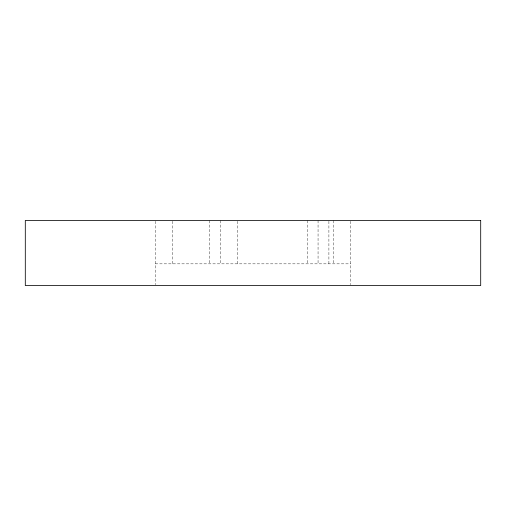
<?xml version="1.0" encoding="UTF-8"?>
<svg xmlns="http://www.w3.org/2000/svg" width="506" height="506" viewBox="0 0 506 506"><rect width="100%" height="100%" fill="white"/><g stroke="black" fill="none" stroke-linecap="round" stroke-linejoin="round"><path stroke-width="0.38" stroke-dasharray="2.53 1.9" d="M155.247 263.841L350.753 263.841M350.588 221.261L350.588 284.751M333.599 220.471L333.599 263.841M328.9 221.261L328.9 263.841M318.059 220.471L318.059 263.841M307.212 220.471L307.212 263.841M237.453 221.261L237.453 263.841M220.471 220.471L220.471 263.841M209.629 220.471L209.629 263.841M172.401 221.261L172.401 263.841M155.412 221.261L155.412 284.751"/><path stroke-width="0.76" d="M480.7 220.471L25.3 220.471L25.3 285.529L480.7 285.529L480.7 220.471"/></g></svg>
